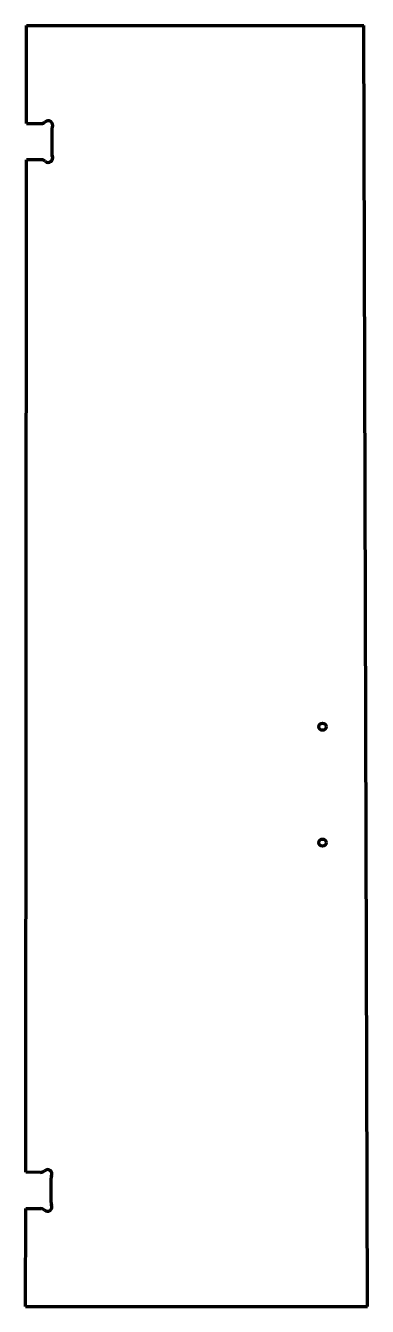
# Model space of a CAD drawing. Header units: inches. Extents: x 0 to 23.6, y 0 to 88.4.
import ezdxf

# ---------------------------------------------------------------- set-up
doc = ezdxf.new("R2010")
doc.units = ezdxf.units.IN
doc.header["$MEASUREMENT"] = 0
doc.layers.get('0').update_dxf_attribs({"linetype": 'CONTINUOUS'})

msp = doc.modelspace()

# ---------------------------------------------------------------- linework, layer by layer
at = {"color": 7, "lineweight": 90}
for p, q in [((0.058, 81.625), (0.062, 88.375)), ((0.062, 88.375), (23.312, 88.375)), ((23.562, 0), (23.312, 88.375)), ((0.058, 81.625), (1.086, 81.624)), ((1.807, 81.212), (1.806, 79.535)), ((0.007, 9.25), (0.056, 79.125)), ((1.084, 79.124), (0.056, 79.125)), ((1.035, 9.249), (0.007, 9.25)), ((1.755, 7.16), (1.756, 8.837)), ((0, 0), (0.005, 6.75)), ((0.005, 6.75), (1.033, 6.749)), ((0, 0), (23.562, 0))]:
    msp.add_line(p, q, dxfattribs=at)
for centre in [(20.472, 40), (20.472, 32)]:
    msp.add_circle(centre, 0.25, dxfattribs=at)
for centre, radius, start, end in [((1.086, 81.999), 0.375, 269.95948, 313.30124), ((1.558, 81.499), 0.312, 335.3395, 493.30124), ((2.182, 81.212), 0.375, 155.3395, 179.95948), ((1.084, 78.749), 0.375, 46.61772, 89.95948), ((1.556, 79.249), 0.312, 226.61772, 384.57946), ((2.181, 79.535), 0.375, 179.95948, 204.57946), ((1.035, 9.624), 0.375, 269.95948, 313.30124), ((1.506, 9.124), 0.312, 335.3395, 493.30124), ((2.131, 8.837), 0.375, 155.3395, 179.95948), ((2.13, 7.16), 0.375, 179.95948, 204.57946), ((1.033, 6.374), 0.375, 46.61772, 89.95948), ((1.505, 6.874), 0.312, 226.61772, 384.57946)]:
    msp.add_arc(centre, radius, start, end, dxfattribs=at)

doc.saveas('drawing.dxf')
